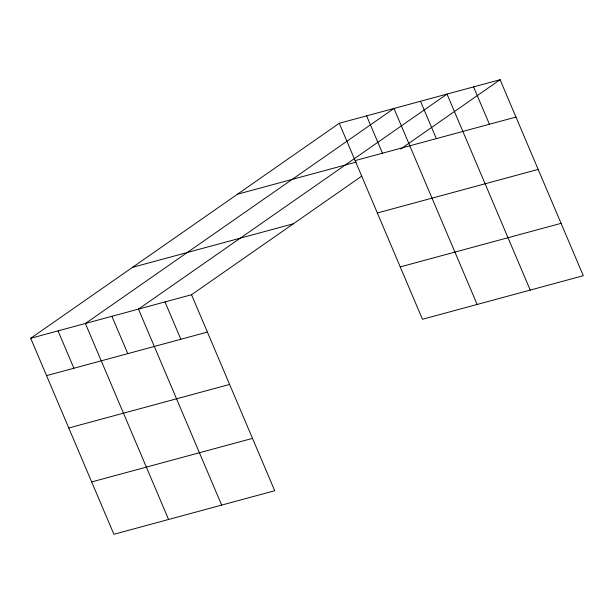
<?xml version="1.0" encoding="UTF-8"?>
<svg xmlns="http://www.w3.org/2000/svg" width="614" height="614" viewBox="0 0 614 614"><rect width="100%" height="100%" fill="white"/><g stroke="black" fill="none" stroke-linecap="round" stroke-linejoin="round"><path stroke-width="0.92" d="M361.753 176.126L191.537 294.735L274.727 490.732L113.897 534.287L30.7 338.291L339.273 123.268L500.103 79.713L583.3 275.709L422.463 319.265L339.273 123.268M400.627 149.033L500.103 79.713M355.122 160.615L515.96 117.059M237.441 194.224L356.181 162.073M132.532 267.336L293.362 223.78M377.349 212.966L538.179 169.41M30.7 338.291L191.537 294.735M400.244 266.906L561.073 223.35M46.549 375.638L207.386 332.082M68.776 427.989L229.605 384.441M91.67 481.929L252.507 438.381M473.571 86.904L489.419 124.243M530.227 290.084L447.03 94.088L138.457 309.111L221.654 505.107M420.49 101.272L436.347 138.618M477.147 304.452L393.958 108.463L85.384 323.486L168.581 519.475M366.612 115.862L382.468 153.208M164.997 301.927L180.846 339.273M111.925 316.294L127.773 353.641M58.038 330.885L73.895 368.231"/></g></svg>
